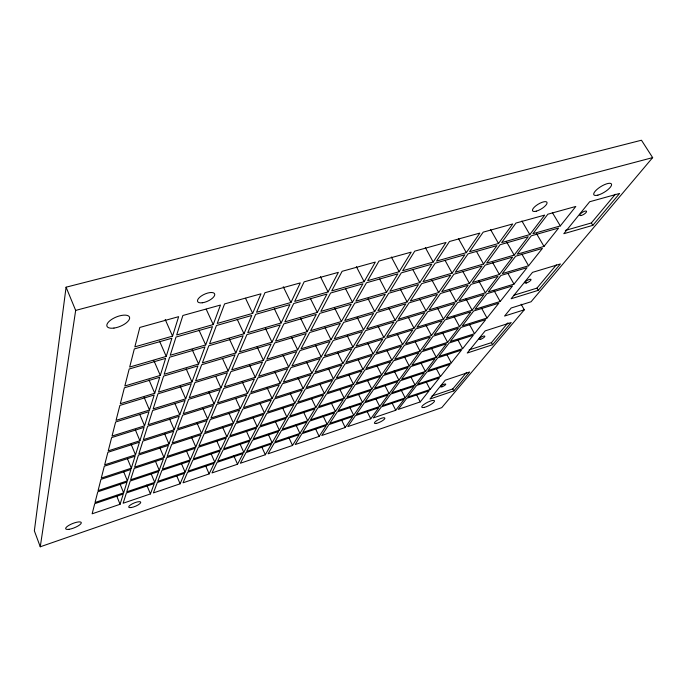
<?xml version="1.0" encoding="UTF-8"?>
<svg xmlns="http://www.w3.org/2000/svg" width="687" height="687" viewBox="0 0 687 687"><rect width="100%" height="100%" fill="white"/><g stroke="black" fill="none" stroke-linecap="round" stroke-linejoin="round"><path stroke-width="1.03" d="M524.275 309.811L504.584 316.046L511.18 308.008L531.068 301.765L652.65 157.615L641.46 140.225L66.081 287.192L34.35 530.828L40.267 546.775L441.775 407.631L524.275 309.811L521.124 304.238M40.267 546.775L75.664 310.404L66.081 287.192M120.062 504.284L123.265 494.03L94.737 503.665L92.144 513.807L120.062 504.284L116.472 495.344M123.634 492.862L127.001 482.076L97.769 491.832L95.038 502.506L123.634 492.862L120.156 484.266M127.387 480.848L130.934 469.487L100.955 479.363L98.078 490.612L127.387 480.848L123.815 472.063M131.337 468.191L135.073 456.211L104.321 466.207L101.281 478.075L131.337 468.191L127.473 458.77M135.502 454.846L139.452 442.188L107.876 452.304L104.664 464.85L135.502 454.846L131.123 444.24M139.899 440.745L144.081 427.357L111.638 437.593L108.245 450.87L139.899 440.745L135.391 429.899M144.562 425.828L148.985 411.65L115.631 421.99L112.033 436.073L144.562 425.828L139.744 414.355M149.491 410.027L154.189 394.982L119.873 405.424L116.043 420.375L149.491 410.027L144.098 397.292M154.73 393.256L159.727 377.257L124.381 387.803L120.311 403.716L154.73 393.256L149.019 379.902M160.294 375.42L165.619 358.374L129.182 369.005L124.845 385.974L160.294 375.42L153.957 360.752M166.228 356.416L171.905 338.227L134.317 348.936L129.68 367.064L166.228 356.416L159.547 341.138M172.557 336.132L178.637 316.664L139.822 327.441L134.858 346.849L172.557 336.132L165.189 319.464M150.427 493.927L154.274 483.562L126.399 492.974L123.136 503.236L150.427 493.927L146.795 485.116M154.712 482.377L158.749 471.48L130.212 481.003L126.769 491.806L154.712 482.377L151.192 473.91M159.212 470.234L163.472 458.761L134.223 468.405L130.599 479.775L159.212 470.234L155.597 461.587M163.953 457.456L168.435 445.365L138.448 455.112L134.635 467.108L163.953 457.456L159.813 447.632M168.95 443.982L173.682 431.221L142.913 441.08L138.886 453.746L168.95 443.982L164.511 433.557M174.223 429.77L179.221 416.279L147.636 426.241L143.377 439.637L174.223 429.77L169.646 419.096M179.796 414.733L185.095 400.452L152.643 410.517L148.126 424.703L179.796 414.733L174.91 403.449M185.696 398.821L191.312 383.681L157.95 393.831L153.158 408.894L185.696 398.821L180.226 386.309M191.956 381.946L197.925 365.862L163.592 376.098L158.499 392.114L191.956 381.946L186.16 368.833M198.603 364.016L204.958 346.892L169.603 357.214L164.176 374.269L198.603 364.016L192.171 349.614M205.688 344.934L212.455 326.668L176.018 337.051L170.23 355.256L205.688 344.934L198.904 329.932M213.236 324.573L220.467 305.054L182.879 315.488L176.688 334.964L213.236 324.573L206.194 309.184M180.114 483.803L184.571 473.326L157.332 482.523L153.424 492.905L180.114 483.803L176.842 476.082M185.078 472.141L189.767 461.132L161.883 470.432L157.778 481.347L185.078 472.141L181.299 463.27M190.299 459.878L195.228 448.302L166.675 457.705L162.355 469.187L190.299 459.878L186.632 451.359M195.786 446.979L200.982 434.785L171.724 444.291L167.173 456.4L195.786 446.979L191.596 437.31M201.574 433.394L207.045 420.538L177.057 430.139L172.248 442.917L201.574 433.394L197.083 423.132M207.672 419.07L213.459 405.485L182.69 415.188L177.607 428.688L207.672 419.07L203.034 408.567M214.112 403.93L220.235 389.563L188.65 399.353L183.266 413.643L214.112 403.93L208.891 392.217M220.931 387.915L227.414 372.689L194.971 382.565L189.26 397.721L220.931 387.915L215.821 376.562M228.161 370.946L235.04 354.784L201.686 364.737L195.623 380.83L228.161 370.946L222.416 358.348M235.83 352.938L243.146 335.745L208.822 345.767L202.373 362.891L235.83 352.938L229.312 338.794M243.979 333.779L251.777 315.462L216.439 325.535L209.569 343.801L243.979 333.779L237.221 319.283M252.67 313.366L261 293.813L224.58 303.92L217.229 323.44L252.67 313.366L245.534 298.261M209.14 473.901L214.189 463.33L187.56 472.321L183.043 482.806L209.14 473.901L205.842 466.293M214.765 462.128L220.063 451.024L192.824 460.11L188.075 471.127L214.765 462.128L210.943 453.386M220.664 449.753L226.238 438.083L198.363 447.271L193.365 458.856L220.664 449.753L216.551 440.427M226.873 436.752L232.73 424.463L204.194 433.746L198.929 445.949L226.873 436.752L222.631 427.228M233.4 423.063L239.583 410.113L210.334 419.482L204.786 432.355L233.4 423.063L229.029 413.334M240.287 408.636L246.813 394.965L216.826 404.42L210.969 418.014L240.287 408.636L235.598 398.305M247.552 393.402L254.448 378.949L223.696 388.49L217.496 402.865L247.552 393.402L242.271 381.878M255.238 377.3L262.537 361.997L230.969 371.607L224.409 386.841L255.238 377.3L249.63 365.201M263.37 360.254L271.116 344.024L238.69 353.693L231.725 369.864L263.37 360.254L257.118 346.918M272 342.16L280.227 324.925L246.899 334.655L239.488 351.847L272 342.16L265.405 328.266M281.172 322.95L289.931 304.59L255.641 314.363L247.749 332.68L281.172 322.95L274.328 308.712M290.936 302.486L300.279 282.907L264.976 292.705L256.552 312.259L290.936 302.486L283.259 286.737M237.539 464.223L243.146 453.549L217.118 462.342L212.008 472.931L237.539 464.223L233.786 455.773M243.782 452.338L249.664 441.14L223.052 450.028L217.693 461.14L243.782 452.338L239.926 443.725M250.334 439.869L256.517 428.104L229.295 437.078L223.661 448.757L250.334 439.869L246.358 431.075M257.221 426.764L263.722 414.39L235.864 423.45L229.939 435.747L257.221 426.764L252.936 417.387M264.461 412.981L271.313 399.946L242.786 409.083L236.543 422.05L264.461 412.981L260.047 403.398M272.095 398.46L279.317 384.711L250.094 393.926L243.499 407.606L272.095 398.46L266.925 387.365M280.141 383.148L287.776 368.618L257.823 377.91L250.849 392.363L280.141 383.148L274.8 371.804M288.643 366.961L296.724 351.598L265.998 360.95L258.621 376.253L288.643 366.961L283.121 355.368M297.643 349.838L306.204 333.556L274.671 342.959L266.839 359.198L297.643 349.838L291.777 337.669M307.183 331.692L316.26 314.406L283.877 323.86L275.564 341.104L307.183 331.692L300.631 318.279M317.308 312.422L326.969 294.036L293.684 303.525L284.83 321.885L317.308 312.422L310.387 298.441M328.077 291.932L338.365 272.344L304.135 281.842L294.697 301.421L328.077 291.932L320.4 276.655M265.328 454.742L271.468 443.991L246.006 452.587L240.347 463.261L265.328 454.742L261.962 447.34M272.164 442.763L278.604 431.488L252.593 440.169L246.65 451.368L272.164 442.763L268.265 434.27M279.343 430.199L286.101 418.357L259.506 427.125L253.271 438.89L279.343 430.199L275.324 421.543M286.874 417.009L293.976 404.557L266.779 413.402L260.218 425.777L286.874 417.009L282.546 407.769M294.792 403.14L302.271 390.036L274.448 398.949L267.526 411.985L294.792 403.14L290.326 393.703M303.13 388.533L311.013 374.716L282.529 383.707L275.229 397.455L303.13 388.533L298.064 377.936M311.915 373.144L320.245 358.554L291.056 367.605L283.353 382.135L311.915 373.144L306.522 361.98M321.198 356.888L330 341.465L300.09 350.568L291.941 365.939L321.198 356.888L315.616 345.484M331.005 339.704L340.331 323.371L309.657 332.525L301.018 348.816L331.005 339.704L325.08 327.733M341.396 321.507L351.289 304.186L319.807 313.366L310.644 330.662L341.396 321.507L334.784 308.317M352.422 302.203L362.934 283.791L330.61 293.005L320.863 311.391L352.422 302.203L345.432 288.463M364.136 281.679L375.325 262.082L342.117 271.305L331.727 290.893L364.136 281.679L356.381 266.676M292.525 445.468L299.171 434.631L274.268 443.046L268.076 453.806L292.525 445.468L288.703 437.25M299.927 433.403L306.9 422.05L281.464 430.534L274.972 441.818L299.927 433.403L295.994 425.03M307.69 420.753L315.007 408.834L289.021 417.395L282.202 429.246L307.69 420.753L303.645 412.217M315.84 407.477L323.525 394.956L296.964 403.587L289.794 416.047L315.84 407.477L311.666 398.769M324.401 393.531L332.491 380.349L305.329 389.057L297.78 402.17L324.401 393.531L319.902 384.231M333.41 378.846L341.928 364.969L314.139 373.737L306.187 387.554L333.41 378.846L328.3 368.412M342.907 363.389L351.89 348.747L323.448 357.566L315.05 372.156L342.907 363.389L337.463 352.397M352.92 347.072L362.41 331.598L333.281 340.469L324.401 355.892L352.92 347.072L347.287 335.849M363.5 329.837L373.548 313.461L343.698 322.366L334.294 338.708L363.5 329.837L357.188 317.403M374.698 311.589L385.347 294.242L354.732 303.173L344.771 320.503L374.698 311.589L368.017 298.622M386.566 292.258L397.867 273.838L366.472 282.786L355.875 301.189L386.566 292.258L379.636 278.991M399.164 271.726L411.195 252.129L378.958 261.077L367.682 280.674L399.164 271.726L391.35 256.981M319.146 436.391L326.282 425.485L301.911 433.712L295.212 444.549L319.146 436.391L315.488 428.705M327.089 424.24L334.569 412.81L309.691 421.114L302.675 432.475L327.089 424.24L323.13 415.978M335.419 411.513L343.26 399.525L317.858 407.898L310.49 419.817L335.419 411.513L331.34 403.097M344.153 398.159L352.388 385.57L326.445 394.003L318.699 406.541L344.153 398.159L339.945 389.572M353.333 384.136L361.989 370.903L335.471 379.396L327.33 392.578L353.333 384.136L348.79 374.973M362.976 369.391L372.096 355.462L344.986 364.007L336.398 377.893L362.976 369.391L358.296 360.04M373.135 353.874L382.745 339.18L355.016 347.777L345.965 362.427L373.135 353.874L367.811 343.371M383.844 337.497L393.995 321.988L365.604 330.627L356.046 346.102L383.844 337.497L378.168 326.454M395.154 320.219L405.88 303.817L376.82 312.491L366.703 328.858L395.154 320.219L388.79 307.982M407.108 301.945L418.469 284.573L388.696 293.263L377.979 310.618L407.108 301.945L400.384 289.184M419.774 282.589L431.831 264.16L401.311 272.859L389.924 291.279L419.774 282.589L412.793 269.544M433.205 262.048L446.018 242.468L414.725 251.15L402.616 270.747L433.205 262.048L425.33 247.56M345.209 427.494L352.809 416.52L328.961 424.575L321.774 435.489L345.209 427.494L341.525 419.92M353.676 415.274L361.637 403.784L337.3 411.899L329.777 423.338L353.676 415.274L349.683 407.125M362.538 402.479L370.886 390.422L346.05 398.606L338.159 410.603L362.538 402.479L358.425 394.175M371.83 389.057L380.589 376.407L355.239 384.651L346.952 397.241L371.83 389.057L367.597 380.589M381.594 374.965L390.791 361.68L364.9 369.967L356.184 383.209L381.594 374.965L377.017 365.939M391.848 360.16L401.526 346.179L375.068 354.518L365.896 368.464L391.848 360.16L387.125 350.945M402.634 344.582L412.835 329.846L385.785 338.236L376.115 352.929L402.634 344.582L397.275 334.243M414.003 328.171L424.764 312.619L397.103 321.044L386.893 336.561L414.003 328.171L408.284 317.291M426 310.85L437.37 294.422L409.066 302.864L398.271 319.275L426 310.85L419.585 298.811M438.675 292.542L450.706 275.161L421.732 283.619L410.302 300.992L438.675 292.542L431.891 279.995M452.089 273.177L464.85 254.748L435.172 263.207L423.046 281.636L452.089 273.177L445.056 260.347M466.31 252.644L479.861 233.073L449.453 241.515L436.563 261.094L466.31 252.644L458.478 238.587M370.74 418.795L378.777 407.752L355.428 415.635L347.785 426.618L370.74 418.795L367.03 411.307M379.696 406.498L388.112 394.948L364.308 402.891L356.304 414.39L379.696 406.498L375.883 398.881M389.074 393.634L397.893 381.525L373.616 389.529L365.218 401.586L389.074 393.634L384.935 385.441M398.898 380.151L408.155 367.451L383.38 375.506L374.57 388.155L398.898 380.151L394.158 370.868M409.212 365.999L418.933 352.663L393.642 360.761L384.385 374.063L409.212 365.999L404.325 356.544M420.04 351.143L430.26 337.119L404.437 345.26L394.69 359.249L420.04 351.143L415.292 342.066M431.427 335.514L442.196 320.752L415.807 328.927L405.545 343.663L431.427 335.514L426.034 325.329M443.424 319.06L454.768 303.491L427.803 311.7L416.975 327.244L443.424 319.06L437.336 307.716M456.065 301.713L468.053 285.268L440.479 293.495L429.04 309.923L456.065 301.713L449.616 289.862M469.419 283.396L482.094 266.006L453.884 274.233L441.784 291.623L469.419 283.396L462.737 271.288M483.536 264.014L496.967 245.602L468.096 253.821L455.266 272.25L483.536 264.014L476.46 251.399M498.496 243.49L512.742 223.953L483.184 232.154L469.564 251.717L498.496 243.49L490.621 229.673M395.738 410.268L404.214 399.164L381.345 406.884L373.256 417.928L395.738 410.268L392.011 402.883M405.175 397.91L414.029 386.3L390.731 394.072L382.264 405.631L405.175 397.91L400.856 389.443M415.042 384.978L424.317 372.818L400.564 380.65L391.693 392.758L415.042 384.978L410.878 376.897M425.373 371.435L435.103 358.691L410.878 366.566L401.577 379.267L425.373 371.435L421.079 363.2M436.211 357.24L446.43 343.852L421.715 351.77L411.942 365.115L436.211 357.24L431.299 347.914M447.589 342.332L458.323 328.266L433.102 336.218L422.823 350.25L447.589 342.332L442.334 332.491M459.543 326.668L470.844 311.864L445.09 319.85L434.27 334.621L459.543 326.668L454.116 316.63M472.132 310.18L484.034 294.586L457.731 302.589L446.327 318.167L472.132 310.18L466.001 299M485.391 292.808L497.946 276.354L471.076 284.366L459.028 300.812L485.391 292.808L478.899 281.138M499.38 274.474L512.648 257.084L485.185 265.105L472.45 282.486L499.38 274.474L492.656 262.554M514.168 255.1L528.217 236.697L500.127 244.701L486.636 263.112L514.168 255.1L506.542 241.798M529.823 234.593L544.714 215.083L515.98 223.052L501.673 242.588L529.823 234.593L521.897 220.999M420.238 401.912L429.117 390.757L406.721 398.323L398.211 409.418L420.238 401.912L416.485 394.621M430.122 389.495L439.405 377.833L416.597 385.441L407.692 397.06L430.122 389.495L426.266 382.066M440.453 376.51L450.174 364.299L426.928 371.959L417.602 384.119L440.453 376.51L436.485 368.945M451.273 362.916L461.458 350.121L437.765 357.824L427.992 370.576L451.273 362.916L446.962 354.793M462.617 348.67L473.291 335.247L449.143 342.985L438.881 356.373L462.617 348.67L457.671 339.472M474.511 333.719L485.726 319.627L461.089 327.398L450.311 341.465L474.511 333.719L469.41 324.35M487.006 318.021L498.805 303.199L473.669 310.988L462.325 325.793L487.006 318.021L481.553 308.128M500.153 301.507L512.571 285.895L486.92 293.71L474.957 309.305L500.153 301.507L493.996 290.498M513.988 284.117L527.092 267.655L500.892 275.47L488.285 291.923L513.988 284.117L507.968 273.503M528.586 265.775L542.421 248.393L515.662 256.208L502.334 273.589L528.586 265.775L521.828 254.044M544.001 246.41L558.634 228.024L531.291 235.813L517.191 254.216L544.001 246.41L536.453 233.511M560.309 225.92L575.809 206.452L547.857 214.207L532.906 233.709L560.309 225.92L552.348 212.558M431.951 396.021L452.759 388.945L466.61 372.354M469.144 349.906L491.42 342.641L507.925 322.873M513.902 295.23L536.951 288.119L556.358 264.873M565.349 230.42L591.361 222.957L615.329 194.258M453.789 390.903L469.668 371.993L445.245 380.186L430.01 399.018L453.789 390.903L452.759 388.945M492.562 344.728L511.188 322.547L485.151 330.885L467.246 353.015L492.562 344.728L491.42 342.641M538.23 290.352L560.386 263.963L532.519 272.353L511.171 298.733L538.23 290.352L536.951 288.119M592.812 225.353L619.605 193.442L589.669 201.746L563.787 233.717L592.812 225.353L591.361 222.957M75.664 310.404L652.65 157.615M581.4 215.435A3.942 1.237 -31 0 0 586.578 211.51A3.942 1.237 -31 0 0 581.451 212.944A3.942 1.237 -31 0 0 581.4 215.435M480.771 339.189A3.195 0.885 -28.2 0 0 484.824 336.244A3.195 0.885 -28.2 0 0 480.359 337.678A3.195 0.885 -28.2 0 0 480.771 339.189M442.093 386.755A2.928 0.756 -27.3 0 0 445.734 384.162A2.928 0.756 -27.3 0 0 441.552 385.57A2.928 0.756 -27.3 0 0 442.093 386.755M526.5 282.95A3.521 1.039 -29.4 0 0 531.051 279.575A3.521 1.039 -29.4 0 0 526.276 281.026A3.521 1.039 -29.4 0 0 526.5 282.95M113.965 328.077A12.16 5.075 -22.1 0 0 129.542 317.231A12.16 5.075 -22.1 0 0 111.191 319.721A12.16 5.075 -22.1 0 0 113.965 328.077M69.009 529.308A8.407 2.293 -21.8 0 0 81.298 522.979A8.407 2.293 -21.8 0 0 70.108 524.67A8.407 2.293 -21.8 0 0 69.009 529.308M424.223 407.4A7.136 1.786 -27 0 0 434.476 401.268A7.136 1.786 -27 0 0 425.665 403.312A7.136 1.786 -27 0 0 424.223 407.4M202.313 302.778A9.335 3.83 -24.3 0 0 214.748 294.276A9.335 3.83 -24.3 0 0 201.291 296.011A9.335 3.83 -24.3 0 0 202.313 302.778M131.071 507.564A6.501 1.769 -22.7 0 0 140.723 502.601A6.501 1.769 -22.7 0 0 132.428 503.76A6.501 1.769 -22.7 0 0 131.071 507.564M376.648 423.338A5.814 1.486 -26.3 0 0 384.883 418.383A5.814 1.486 -26.3 0 0 377.421 420.143A5.814 1.486 -26.3 0 0 376.648 423.338M597.922 195.117A10.314 3.306 -31.6 0 0 611.593 184.726A10.314 3.306 -31.6 0 0 598.42 188.255A10.314 3.306 -31.6 0 0 597.922 195.117M536.272 211.175A8.373 2.834 -30.9 0 0 547.084 202.742A8.373 2.834 -30.9 0 0 535.929 205.748A8.373 2.834 -30.9 0 0 536.272 211.175"/></g></svg>
